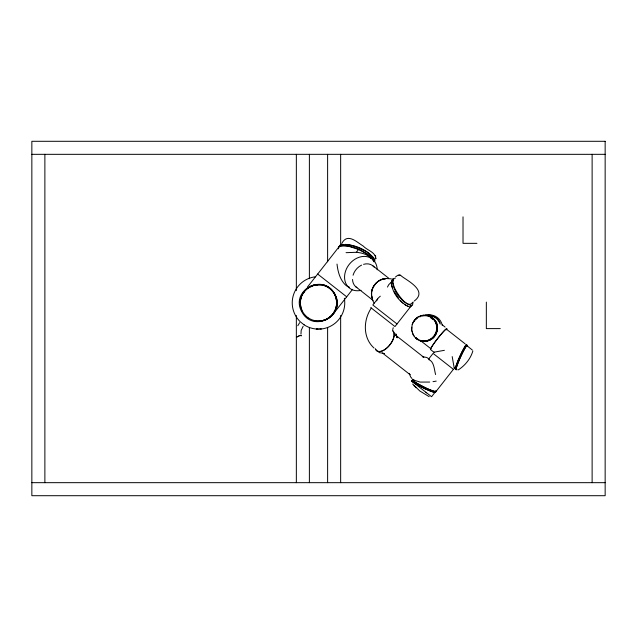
<?xml version="1.0" encoding="UTF-8"?>
<svg xmlns="http://www.w3.org/2000/svg" width="637" height="637" viewBox="0 0 637 637"><rect width="100%" height="100%" fill="white"/><g stroke="black" fill="none" stroke-linecap="round" stroke-linejoin="round"><path stroke-width="0.96" d="M411.749 329.91L411.757 327.211M300.353 302.543L300.369 301.97M336.647 303.276L336.623 303.849M413.142 301.954L412.537 305.012L411.486 305.617C401.191 302.376 391.612 289.604 392.758 278.703L395.338 278.178M472.853 350.963C470.695 358.647 465.01 365.582 458.329 369.866M372.414 298.554L371.682 296.348L371.642 291.627M371.427 293.904C371.53 286.276 377.98 278.926 385.751 278.656A13.536 10.885 -51.9 0 0 371.435 293.904L371.666 296.229A13.536 10.885 -51.9 0 0 372.35 298.387M456.896 369.779L456.944 369.874A12.573 1.258 -51.8 0 0 457.04 369.882L456.912 369.587M392.718 329.568L393.244 327.697M336.527 305.004L336.432 305.688M300.505 300.481L300.568 300.035M300.115 301.102L300.369 299.35M375.814 258.686C375.75 252.141 367.071 250.341 363.201 246.041C356.808 242.179 347.444 232.481 341.766 243.485M412.609 302.416C408.628 308.563 401.135 298.435 398.539 294.756A19.516 6.322 52.8 0 1 394.207 287.247L392.663 282.048L393.746 279.404M391.444 281.474L391.269 282.892A18.282 5.924 52.8 0 0 391.476 284.691M336.137 308.332C339.784 297.758 331.726 285.48 320.626 284.524M300.783 298.92L300.943 298.267M336.217 306.811L336.057 307.472M371.658 291.483L372.151 289.644M375.639 259.02L375.934 258.065M301.253 297.2L301.508 296.468M335.731 308.563L335.468 309.311M335.396 309.494C337.594 303.953 336.822 297.383 333.398 292.502A16.896 15.662 38.1 0 0 326.654 286.642L323.309 285.36M376.571 300.879L378.314 297.981L380.305 296.181M411.247 305.8L411.486 305.25M335.134 310.139L334.759 310.936M301.882 295.568L302.241 294.788M411.916 305.266L410.308 307.13C400.012 303.881 390.433 291.109 391.572 280.208L392.623 279.603M372.334 289.015L373.21 287.088M387.455 287.072L388.729 284.707L391.126 282.31M297.79 325.746L299.669 322.68M302.583 294.135L303.116 293.235M334.401 311.628L333.892 312.48M371.307 308.029C363.186 320.14 362.7 337.737 374.046 348.073M339.37 246.193L339.959 245.205C350.939 242.275 370.408 250.222 374.93 260.764L374.341 261.751M303.124 326.327L301.174 330.404L300.975 334.162M339.672 246.28L340.269 245.325L343.128 244.369M338.717 247.244L339.043 246.75L317.688 274.061M373.409 286.674L376.682 282.541M333.597 312.942L331.885 315.124M303.451 292.717L305.059 290.663M332.912 313.898L332.625 314.264M352.572 289.341L336.352 310.028M377.534 298.968L372.828 304.996L397.01 323.954L409.981 307.448M307.297 287.247L317.672 274.053L346.679 296.802M346.058 252.674L356.338 252.292L358.535 249.489L366.458 253.645A17.199 5.152 24.7 0 1 372.056 258.136L373.831 261.783M414.305 300.998C429.139 289.954 403.898 279.141 400.546 275.232M370.766 307.607L394.956 326.574L397.01 323.954M428.948 358.647L433.08 353.392L453.44 369.356M435.159 392.145L431.575 396.716L411.486 380.966M453.401 369.325L436.074 391.421M305.481 290.217L306.222 289.493M331.511 315.522L330.802 316.215M395.537 276.92L397.807 275.264L400.601 275.248M306.779 289.007L307.448 288.465M330.213 316.732L329.528 317.282M377.415 281.96L378.752 280.925M410.483 306.524L410.913 306.222M328.803 317.807L328.143 318.245M308.236 287.892L308.881 287.47M327.163 318.818L326.757 319.026M309.2 286.913L315.88 284.588M339.529 246.344L340.97 245.786A21.347 6.394 24.7 0 1 348.383 246.185L358.535 249.489M379.047 280.766L382.391 279.197L385.751 278.656M420.778 315.769L418.27 316.852A12.915 12.191 -63.3 0 0 412.163 324.615L411.637 329.91L413.19 334.966M428.144 340.851L430.532 339.768A12.915 12.191 -63.3 0 0 436.648 332.004L437.173 326.709L436.64 324.074M310.569 286.252L312.863 285.28M311.469 286.132L312.106 285.878M325.515 319.607L325.085 319.774M472.32 350.047L466.921 345.652M324.599 320.3L326.24 319.631M323.779 320.228L323.222 320.387M313.308 285.472L313.858 285.32M297.551 336.694L296.627 336.798L297.495 336.718A2.046 0.868 -39.4 0 0 298.068 336.479L299.517 335.619A1.728 1.107 -36.3 0 1 300.035 335.476L301.428 335.763L300.162 335.46A1.792 1.178 -37.2 0 0 299.517 335.627L298.132 336.44A2.126 0.924 -40.3 0 1 297.543 336.71M420.667 315.769L423.334 315.196M425.596 341.424L430.652 339.768A12.915 12.191 -63.3 0 0 436.767 332.004L437.285 326.709L435.62 321.661A13.895 13.114 -63.3 0 0 428.295 315.649M313.715 285.089L315.426 284.715M321.12 321.144L322.887 320.801M315.1 285.034L315.673 284.938M412.864 379.445L412.314 379.875A12.907 1.529 26.3 0 0 416.439 383.036L425.476 387.822A13.863 1.64 26.3 0 0 433.431 391.078L435.859 391.644L436.417 391.206A12.907 1.529 26.3 0 0 435.987 390.672M412.211 380.289L411.653 380.719A12.907 1.529 26.3 0 0 415.778 383.872L424.815 388.658A13.863 1.64 26.3 0 0 432.778 391.922L435.206 392.48L435.756 392.05A12.907 1.529 26.3 0 0 435.326 391.516M433.025 381.667L436.218 381.117M444.387 350.318L434.235 352.15A9.444 0.581 -6.8 0 0 434.163 352.189M386.301 278.512L391.349 278.847M428.661 359.547C434.219 361.426 434.187 369.731 435.604 374.556M316.939 284.787L317.513 284.739M320.037 320.952L319.455 320.992M344.362 298.291A26.26 26.26 0 0 1 321.398 328.971L316.31 329.034L318.006 329.018M429.696 382.057L420.261 382.081L414.305 380.329M399.718 274.977L398.794 274.985M423.215 315.196L425.93 315.164M319.702 328.995L321.398 328.971M423 341.456L425.707 341.424M31.85 154.329L605.15 154.329M476.938 243.334L463.019 243.334L463.019 216.851M431.775 318.412L432.627 319.153L430.851 317.759L432.173 318.412M500.252 328.604L486.342 328.604L486.342 302.121M31.85 482.671L605.15 482.671M318.906 284.723L319.36 284.739M318.07 321.008L317.608 320.992M356.338 252.292C361.545 252.809 367.294 254.067 370.766 258.327M345.318 244.353C353.893 245.165 361.856 248.94 369.134 253.351M321.566 284.97L314.527 285.153L308.029 288.035A21.037 19.5 38.1 0 0 301.604 296.237C299.406 301.779 300.178 308.348 303.594 313.229A16.896 15.662 38.1 0 0 310.346 319.081C316.199 322.067 323.62 321.518 328.971 317.696A21.037 19.5 38.1 0 0 335.396 309.494M320.745 284.858L321.199 284.922M316.239 320.873L315.785 320.809M383.291 353.368L384.326 353.519L378.864 352.524M422.928 341.098L427.164 341.058L432.555 338.358A9.268 5.94 -55.5 0 0 435.334 335.15C437.802 331.216 438.304 326.056 436.361 321.804M422.299 356.64L426.862 357.492L429.29 359.236M425.811 315.164L428.414 315.649A13.895 13.114 -63.3 0 1 435.74 321.661M420.508 340.97L423.111 341.456M321.359 284.62C332.721 286.029 340.238 299.271 335.635 309.749A21.403 19.843 38.1 0 1 334.911 311.334M313.81 320.73L315.641 321.112M322.553 285.177L322.991 285.28M314.447 320.554L314.009 320.451M408.747 306.644L407.21 306.094M348.718 286.953L349.466 287.176M429.179 396.676L419.831 390.999L412.649 384.055M425.93 392.288L426.456 392.83M422.864 356.776L423.804 357.277L395.696 335.245L396.389 335.89M347.961 286.642L347.197 286.228A13.09 7.445 68.8 0 1 344.951 284.46C339.776 279.03 337.825 271.33 337.013 264.084M304.136 324.854L300.33 321.828A26.26 26.26 0 0 1 315.602 276.761M366.673 253.781L367.071 254.052M367.653 252.531L373.354 257.388M430.923 348.773L422.068 341.846M372.844 265.764L388.602 278.122M446.441 329.186L465.082 343.805M373.147 300.425L355.43 286.467M430.485 349.53L434.06 352.333A9.197 0.565 -6.8 0 1 434.1 352.221M442.253 324.83L445.08 327.06M382.407 352.97L410.124 374.715L409.153 373.401L410.69 377.008L411.996 378.505M369.245 255.596L369.699 255.955M414.297 380.321L413.564 379.381M413.986 385.664L414.623 386.317M415.284 386.978L416.001 387.71M371.244 257.3L371.682 257.754M400.466 300.505L402.48 302.591A14.118 4.57 52.8 0 0 403.484 303.507M398.515 298.18L394.255 291.73M334.759 294.023C323.301 272.469 289.564 290.576 301.898 311.963C313.356 333.517 347.093 315.403 334.759 294.023L335.15 294.931M374.094 303.14L372.167 299.366M334.505 294.31L334.712 294.708M302.495 311.421L302.288 311.023M373.792 260.804C366.179 250.986 351.274 243.796 338.916 246.527L338.43 248.796M373.831 257.953L374.62 260.692M412.959 334.154L411.932 330.786M335.277 295.95L335.444 296.372M301.715 309.773L301.548 309.343M396.891 336.758L396.063 334.672L397.177 337.817L395.736 333.637M454.205 368.019L452.198 356.601M371.666 296.229L372.239 298.044M335.89 297.67L336.017 298.116M301.102 308.029L300.975 307.583M336.328 299.47L336.432 300.043M300.664 306.23L300.568 305.656M300.123 304.677L300.393 306.477M300.417 304.39L300.377 303.817M394.192 334.576L393.833 332.195L392.679 330.547L394.032 332.721L394.239 334.369A12.923 6.681 -51.9 0 1 385.735 348.988A12.923 6.681 -51.9 0 1 375.344 348.646M592.123 154.329L592.123 482.671M340.652 154.329L340.652 245.866M340.652 315.514L340.652 482.671M327.617 154.329L327.617 261.783M327.617 327.458L327.617 482.671M309.383 154.329L309.383 278.703M309.383 327.458L309.383 482.671M296.348 154.329L296.348 290.639M296.348 315.514L296.348 482.671M44.877 154.329L44.877 482.671M425.572 315.594A12.923 12.851 -90 0 1 442.269 325.38M424.115 315.594A12.923 12.851 -90 0 1 440.087 322.935M430.994 348.312A12.923 1.131 -51.9 0 1 440.9 334.441A12.923 1.131 -51.9 0 1 446.489 329.831M412.274 324.615A12.915 12.191 -63.3 0 1 418.39 316.852M420.627 340.97A13.895 13.114 -63.3 0 1 413.302 334.958M423.255 315.522A13.13 12.398 -63.3 0 1 432.611 318.006M433.534 318.842A13.13 12.398 -63.3 0 1 435.636 333.971A13.13 12.398 -63.3 0 1 422.188 341.209M420.969 340.954A13.13 12.398 -63.3 0 1 419.791 340.572M417.569 339.449A13.13 12.398 -63.3 0 1 416.566 338.717M414.058 335.922A13.13 12.398 -63.3 0 1 413.429 334.831M414.217 321.55A13.13 12.398 -63.3 0 1 414.942 320.522M415.754 319.567A13.13 12.398 -63.3 0 1 417.609 317.911M419.743 316.629A13.13 12.398 -63.3 0 1 420.874 316.143M421.989 316.087A12.804 12.087 -63.3 0 1 436.48 330.221A12.804 12.087 -63.3 0 1 417.641 339.163M416.654 338.446A12.804 12.087 -63.3 0 1 415.754 337.634M419.735 316.915A12.804 12.087 -63.3 0 1 420.842 316.446M426.384 315.546A12.923 12.851 -90 0 1 440.223 324.082M454.46 367.963A9.308 0.573 83 0 1 454.205 368.027M467.136 346.17A12.907 1.091 -65.6 0 0 466.411 345.732L462.765 352.261A13.879 1.178 -65.6 0 0 458.624 361.362L456.02 368.616A12.907 1.091 -65.6 0 0 456.737 369.054M456.618 366.856A12.804 1.083 -65.6 0 1 462.972 351.95A12.804 1.083 -65.6 0 1 466.881 346.488M456.506 369.03A12.804 1.083 -65.6 0 1 456.434 367.477M455.551 369.094A12.907 1.091 -65.6 0 1 455.328 368.075L457.939 360.821A13.879 1.178 -65.6 0 1 462.072 351.728L465.727 345.19A12.907 1.091 -65.6 0 1 466.571 344.848M466.021 345.063A13.122 1.115 -65.6 0 1 466.356 345.095M455.901 368.568A13.122 1.115 -65.6 0 1 458.449 359.642A13.122 1.115 -65.6 0 1 465.814 345.27M430.803 349.474A12.923 1.131 -51.9 0 1 437.523 338.725A12.923 1.131 -51.9 0 1 446.465 329.472M435.883 390.831A13.122 1.553 26.3 0 1 423.629 386.914A13.122 1.553 26.3 0 1 413.039 379.533M435.159 391.978A12.971 1.529 26.3 0 1 433.749 392.097M433.152 391.946A12.971 1.529 26.3 0 1 421.129 386.818A12.971 1.529 26.3 0 1 412.067 381.053M411.916 380.815A12.971 1.529 26.3 0 1 412.386 380.393M394.192 334.576A12.788 6.609 -51.9 0 1 386.468 348.288A12.788 6.609 -51.9 0 1 375.965 349.657M363.568 264.331A13.544 10.893 -51.9 0 1 374.166 267.054M356.887 287.606A13.544 10.893 -51.9 0 1 352.524 279.468M353.065 275.216A13.544 10.893 -51.9 0 1 361.569 265.111M361.083 290.345A18.465 14.85 -51.9 0 1 344.553 277.382A18.465 14.85 -51.9 0 1 360.669 256.83A18.465 14.85 -51.9 0 1 377.192 269.793M406.342 305.625A14.118 4.57 52.8 0 1 404.471 304.327M392.48 287.964A18.282 5.924 52.8 0 1 391.723 285.71M336.201 298.833A18.155 18.155 0 0 1 318.811 321.016M300.799 306.891A18.155 18.155 0 0 1 318.189 284.715M331.893 315.578A21.403 19.843 38.1 0 1 329.265 317.863M334.043 312.839A21.403 19.843 38.1 0 1 333.032 314.256M308.658 318.492A17.151 15.901 38.1 0 1 307.106 317.393M305.672 316.151A17.151 15.901 38.1 0 1 304.39 314.774M305.107 290.154A21.403 19.843 38.1 0 1 307.735 287.86M318.006 329.122A26.26 26.26 0 0 1 303.658 324.536M304.072 291.857L304.566 291.244L304.072 291.857M605.15 141.295L31.85 141.295L31.85 495.705L605.15 495.705L605.15 141.295M418.246 339.529L417.283 338.964L418.246 339.529M417.259 338.956L415.507 337.57L417.259 338.956M375.695 256.154L375.249 255.517L375.695 256.154"/></g></svg>
